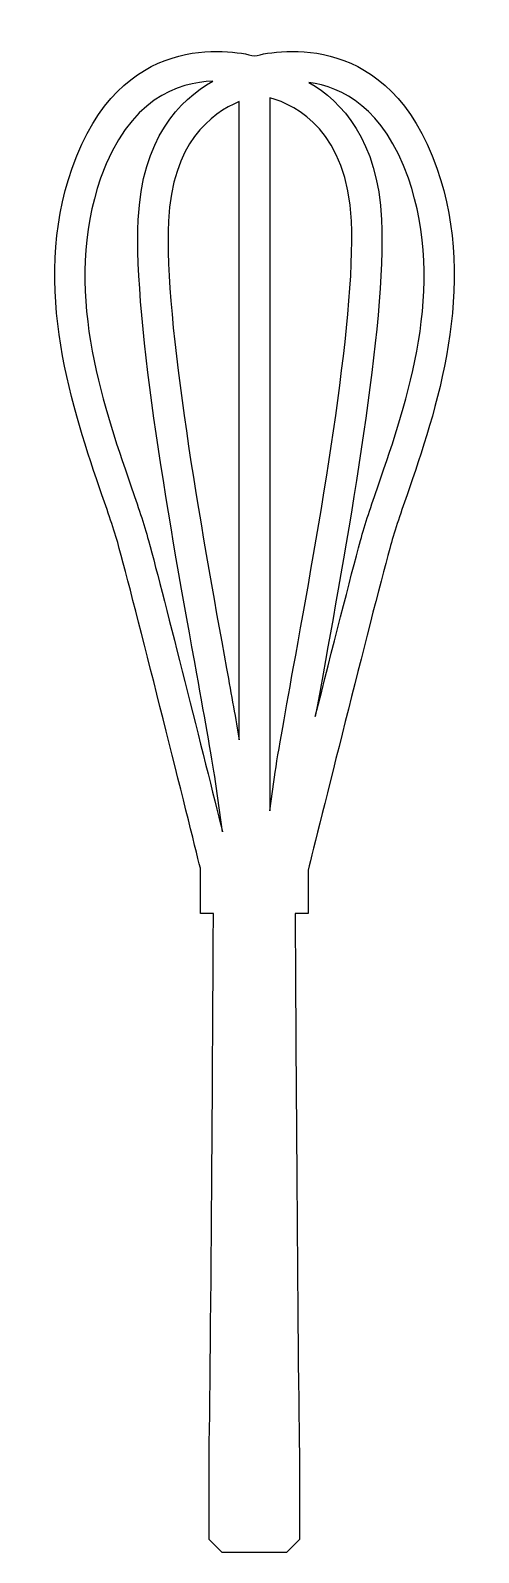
# Model space of a CAD drawing. Header units: centimetres. Extents: x -3.2 to 3.2, y -10.8 to 11.1.
import ezdxf

# ---------------------------------------------------------------- set-up
doc = ezdxf.new("R2010")
doc.units = ezdxf.units.CM
doc.header["$MEASUREMENT"] = 0
doc.layers.add('Camada 1', color=7, linetype='Continuous')

msp = doc.modelspace()

# ---------------------------------------------------------------- linework, layer by layer
at = {"layer": 'Camada 1'}
for points, knots in [([(2.61845, 9.10511), (1.9291, 11.0831), (0.35499, 10.80728), (-0.00005, 10.71684), (-0.00005, 10.71684), (-0.35475, 10.80728), (-1.92918, 11.08342), (-2.61837, 9.10511), (-2.61837, 9.10511), (-3.21606, 7.3905), (-2.59868, 5.59927), (-2.19014, 4.41423), (-2.19014, 4.41423), (-2.08814, 4.11787), (-1.99993, 3.86191), (-1.94074, 3.64308), (-1.94074, 3.64308), (-1.66578, 2.62613), (-0.92945, -0.33533), (-0.7762, -0.95252), (-0.7762, -0.95252), (-0.7762, -0.95252), (-0.7762, -1.60326), (-0.7762, -1.60326), (-0.7762, -1.60326), (-0.7762, -1.60326), (-0.59013, -1.60327), (-0.59013, -1.60327), (-0.59013, -1.60327), (-0.59013, -1.60327), (-0.62103, -7.80576), (-0.6521, -9.35638), (-0.6521, -9.35638), (-0.6521, -9.35638), (-0.6521, -10.59669), (-0.6521, -10.59669), (-0.6521, -10.59669), (-0.6521, -10.59669), (-0.46604, -10.7829), (-0.46604, -10.7829), (-0.46604, -10.7829), (-0.46604, -10.7829), (-0.00537, -10.78291), (-0.00537, -10.78291), (-0.00537, -10.78291), (-0.00537, -10.78291), (-0.00087, -10.78291), (-0.00087, -10.78291), (-0.00087, -10.78291), (-0.00087, -10.78291), (0.45979, -10.78291), (0.45979, -10.78291), (0.45979, -10.78291), (0.45979, -10.78291), (0.64585, -10.5967), (0.64585, -10.5967), (0.64585, -10.5967), (0.64585, -10.5967), (0.64585, -9.35639), (0.64585, -9.35639), (0.64585, -9.35639), (0.61479, -7.80577), (0.58388, -1.60328), (0.58388, -1.60328), (0.58388, -1.60328), (0.58388, -1.60328), (0.76996, -1.60327), (0.76996, -1.60327), (0.76996, -1.60327), (0.76996, -1.60327), (0.76996, -0.97811), (0.76996, -0.97811), (0.76996, -0.97811), (0.90768, -0.42267), (1.66192, 2.6111), (1.94087, 3.64308), (1.94087, 3.64308), (1.9999, 3.86192), (2.08822, 4.1179), (2.19043, 4.41423), (2.19043, 4.41423), (2.59876, 5.5993), (3.21598, 7.3905), (2.61845, 9.10511)], [0, 0, 0, 0, 0.04545455, 0.04545455, 0.04545455, 0.04545455, 0.09090909, 0.09090909, 0.09090909, 0.09090909, 0.13636364, 0.13636364, 0.13636364, 0.13636364, 0.18181818, 0.18181818, 0.18181818, 0.18181818, 0.22727273, 0.22727273, 0.22727273, 0.22727273, 0.27272727, 0.27272727, 0.27272727, 0.27272727, 0.31818182, 0.31818182, 0.31818182, 0.31818182, 0.36363636, 0.36363636, 0.36363636, 0.36363636, 0.40909091, 0.40909091, 0.40909091, 0.40909091, 0.45454545, 0.45454545, 0.45454545, 0.45454545, 0.5, 0.5, 0.5, 0.5, 0.54545455, 0.54545455, 0.54545455, 0.54545455, 0.59090909, 0.59090909, 0.59090909, 0.59090909, 0.63636364, 0.63636364, 0.63636364, 0.63636364, 0.68181818, 0.68181818, 0.68181818, 0.68181818, 0.72727273, 0.72727273, 0.72727273, 0.72727273, 0.77272727, 0.77272727, 0.77272727, 0.77272727, 0.81818182, 0.81818182, 0.81818182, 0.81818182, 0.86363636, 0.86363636, 0.86363636, 0.86363636, 0.90909091, 0.90909091, 0.90909091, 0.90909091, 1, 1, 1, 1]), ([(-1.77969, 4.5556), (-2.19189, 5.7517), (-2.75643, 7.38965), (-2.20845, 8.9622), (-2.20845, 8.9622), (-1.81131, 10.10171), (-1.09106, 10.33901), (-0.5964, 10.35367), (-0.5964, 10.35367), (-1.08, 10.08565), (-1.61436, 9.52693), (-1.66891, 8.36155), (-1.66891, 8.36155), (-1.73897, 6.86684), (-1.19115, 3.84273), (-0.82867, 1.84163), (-0.82867, 1.84163), (-0.70511, 1.15866), (-0.59827, 0.56872), (-0.5508, 0.22733), (-0.5508, 0.22733), (-0.5508, 0.22733), (-0.45931, -0.4277), (-0.45931, -0.4277), (-0.45931, -0.4277), (-0.71858, 0.61357), (-1.28712, 2.88811), (-1.52151, 3.75626), (-1.52151, 3.75626), (-1.58467, 3.98947), (-1.6751, 4.2518), (-1.77969, 4.5556)], [0, 0, 0, 0, 0.11111111, 0.11111111, 0.11111111, 0.11111111, 0.22222222, 0.22222222, 0.22222222, 0.22222222, 0.33333333, 0.33333333, 0.33333333, 0.33333333, 0.44444444, 0.44444444, 0.44444444, 0.44444444, 0.55555556, 0.55555556, 0.55555556, 0.55555556, 0.66666667, 0.66666667, 0.66666667, 0.66666667, 0.77777778, 0.77777778, 0.77777778, 0.77777778, 1, 1, 1, 1]), ([(1.77961, 4.5556), (1.67502, 4.25183), (1.58456, 3.98947), (1.52175, 3.75629), (1.52175, 3.75629), (1.37991, 3.23194), (1.11651, 2.19427), (0.87278, 1.22547), (0.87278, 1.22547), (0.90731, 1.41827), (0.94477, 1.62523), (0.98393, 1.84166), (0.98393, 1.84166), (1.34638, 3.84278), (1.89423, 6.86686), (1.82382, 8.36158), (1.82382, 8.36158), (1.77043, 9.50402), (1.25597, 10.06375), (0.78025, 10.33783), (0.78025, 10.33783), (1.25666, 10.27018), (1.85832, 9.9671), (2.20836, 8.96223), (2.20836, 8.96223), (2.75653, 7.38965), (2.1921, 5.7517), (1.77961, 4.5556)], [0, 0, 0, 0, 0.125, 0.125, 0.125, 0.125, 0.25, 0.25, 0.25, 0.25, 0.375, 0.375, 0.375, 0.375, 0.5, 0.5, 0.5, 0.5, 0.625, 0.625, 0.625, 0.625, 0.75, 0.75, 0.75, 0.75, 1, 1, 1, 1]), ([(-0.21804, 10.06094), (-0.21804, 10.06094), (-0.21804, 0.8918), (-0.21804, 0.8918), (-0.21804, 0.8918), (-0.26826, 1.18247), (-0.33075, 1.52802), (-0.40169, 1.91897), (-0.40169, 1.91897), (-0.76068, 3.90091), (-1.30299, 6.89584), (-1.23515, 8.34117), (-1.23515, 8.34117), (-1.18253, 9.46206), (-0.6264, 9.89423), (-0.21804, 10.06094)], [0, 0, 0, 0, 0.2, 0.2, 0.2, 0.2, 0.4, 0.4, 0.4, 0.4, 0.6, 0.6, 0.6, 0.6, 1, 1, 1, 1]), ([(0.27578, 0.28736), (0.27578, 0.28736), (0.21794, -0.12637), (0.21794, -0.12637), (0.21794, -0.12637), (0.21794, -0.12637), (0.21794, 10.11759), (0.21794, 10.11759), (0.21794, 10.11759), (0.62217, 10.00435), (1.3302, 9.6229), (1.3906, 8.34118), (1.3906, 8.34118), (1.45807, 6.89584), (0.91575, 3.90092), (0.55692, 1.91898), (0.55692, 1.91898), (0.42714, 1.20301), (0.32462, 0.63741), (0.27578, 0.28736)], [0, 0, 0, 0, 0.16666667, 0.16666667, 0.16666667, 0.16666667, 0.33333333, 0.33333333, 0.33333333, 0.33333333, 0.5, 0.5, 0.5, 0.5, 0.66666667, 0.66666667, 0.66666667, 0.66666667, 1, 1, 1, 1])]:
    msp.add_open_spline(points, degree=3, knots=knots, dxfattribs=at)

doc.saveas('drawing.dxf')
